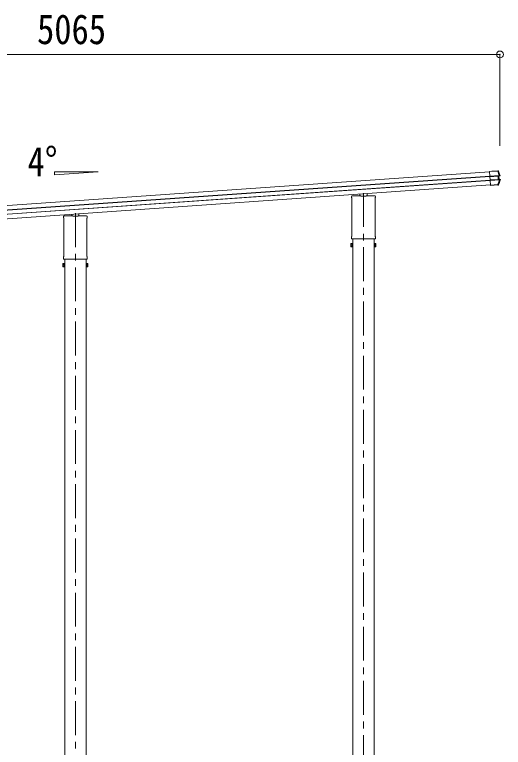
# Model space of a CAD drawing. Units: millimetres at full size, sheet at 1:40; details may follow other scales. Extents: x -11243 to 11243, y -7760 to 7760.
# Drawn here: x 3946 to 6831, y -4732 to -408 of the extents above; entities that cross this region are included whole.
import ezdxf
from ezdxf.enums import TextEntityAlignment as Align

# ---------------------------------------------------------------- set-up
doc = ezdxf.new("R2010")
doc.units = ezdxf.units.MM
doc.header["$LTSCALE"] = 40
doc.header["$PDMODE"] = 32
doc.header["$PDSIZE"] = 40
doc.linetypes.add('CHAIN1', pattern=[8, 5, -1, 1, -1])
doc.layers.add('0-3_ELV2', color=7, linetype='Continuous', lineweight=9)
doc.layers.add('0-6_OTH_LINE', color=6, linetype='Continuous', lineweight=9)
doc.styles.add('ＭＳ ゴシック', font='')
doc.styles.get('ＭＳ ゴシック').set_extended_font_data('MS Gothic')

msp = doc.modelspace()

# ---------------------------------------------------------------- linework, layer by layer
at = {"layer": '0-3_ELV2', "color": 6}
msp.add_line((6810.87, -642.29), (6810.87, -1181.56), dxfattribs=at)
at = {"layer": '0-3_ELV2', "color": 4}
for p, q in [((1850.61, -1677.48), (6748.85, -1334.96)), ((4181.18, -1335.86), (4439.19, -1335.86)), ((4181.18, -1353.91), (4439.19, -1335.86)), ((4181.18, -1335.86), (4181.18, -1353.91)), ((6748.68, -1332.57), (6763.13, -1331.56)), ((6748.7, -1332.78), (6748.68, -1332.57)), ((6748.78, -1333.99), (6748.7, -1332.78)), ((6797.5, -1330.58), (6748.78, -1333.99)), ((6764.13, -1331.48), (6764.23, -1331.24)), ((6800.09, -1328.73), (6764.23, -1331.24)), ((6806.44, -1357.03), (6797.5, -1330.58)), ((6798.65, -1329.27), (6800.09, -1328.73)), ((6800.35, -1330.35), (6809.37, -1356.93)), ((1852.42, -1703.38), (6750.66, -1360.86)), ((1852.52, -1704.77), (6750.76, -1362.26)), ((6750.67, -1360.93), (6806.44, -1357.03)), ((6806.55, -1358.61), (6750.78, -1362.51)), ((6750.86, -1363.65), (6750.78, -1362.51)), ((6750.86, -1363.65), (6799.8, -1360.23)), ((6750.89, -1364.14), (6750.86, -1363.65)), ((6752.23, -1383.34), (6750.89, -1364.14)), ((6752.23, -1383.34), (6801.18, -1379.91)), ((6752.27, -1383.82), (6752.23, -1383.34)), ((6801.21, -1380.4), (6752.27, -1383.82)), ((6752.35, -1385), (6752.27, -1383.82)), ((6752.35, -1385), (6808.29, -1381.09)), ((6808.41, -1382.84), (6752.47, -1386.75)), ((6799.16, -1411.08), (6808.41, -1382.84)), ((6799.8, -1360.23), (6799.84, -1360.72)), ((6801.18, -1379.91), (6801.21, -1380.4)), ((6811.22, -1382.53), (6801.84, -1410.96)), ((6808.09, -1358.68), (6802.38, -1360.26)), ((6808.09, -1358.68), (6802.38, -1360.26)), ((6804.36, -1360.4), (6802.83, -1360.58)), ((6803.2, -1360.06), (6804.73, -1359.88)), ((6803.76, -1380.01), (6809.81, -1380.8)), ((6804.16, -1379.63), (6805.7, -1379.6)), ((6805.7, -1379.6), (6804.36, -1360.4)), ((6806.14, -1380.06), (6804.6, -1380.09)), ((6804.73, -1359.88), (6810.49, -1358.34)), ((6812.26, -1380.81), (6806.14, -1380.06)), ((6806.44, -1357.03), (6806.55, -1358.61)), ((6808.16, -1358.66), (6808.09, -1358.68)), ((6808.29, -1381.09), (6808.41, -1382.84)), ((6810.49, -1358.34), (6808.47, -1358.58)), ((6810.14, -1380.84), (6812.26, -1380.81)), ((1854.14, -1727.99), (6752.38, -1385.48)), ((1854.24, -1729.41), (6752.48, -1386.89)), ((1856.05, -1755.29), (6754.29, -1412.77)), ((6752.47, -1386.75), (6752.35, -1385)), ((6754.39, -1414.21), (6752.47, -1386.75)), ((6754.39, -1414.21), (6799.16, -1411.08)), ((6754.46, -1415.18), (6754.39, -1414.21)), ((6799.23, -1412.05), (6754.46, -1415.18)), ((6799.23, -1412.05), (6799.16, -1411.08)), ((6801.27, -1413.25), (6800.37, -1412.04)), ((5984.17, -1476.47), (5984.17, -1466.62)), ((6026.17, -1476.47), (6026.17, -1463.69)), ((5934.92, -1485.47), (5934.92, -1480.72)), ((5936.71, -1488.94), (5936.71, -1488.94)), ((5936.92, -1489.34), (5936.92, -1716.1)), ((5939.17, -1476.47), (5989.17, -1476.47)), ((5989.67, -1478.47), (5989.67, -1476.97)), ((6020.67, -1478.47), (5989.67, -1478.47)), ((6020.67, -1476.97), (6020.67, -1478.47)), ((6021.17, -1476.47), (6071.17, -1476.47)), ((6073.42, -1716.1), (6073.42, -1489.34)), ((6073.63, -1488.94), (6073.63, -1488.94)), ((6075.42, -1480.72), (6075.42, -1485.47)), ((4234.92, -1604.35), (4234.92, -1599.6)), ((4239.17, -1595.35), (4289.17, -1595.35)), ((4284.17, -1595.35), (4284.17, -1585.5)), ((4289.67, -1597.35), (4289.67, -1595.85)), ((4320.67, -1597.35), (4289.67, -1597.35)), ((4320.67, -1595.85), (4320.67, -1597.35)), ((4321.17, -1595.35), (4371.17, -1595.35)), ((4326.17, -1595.35), (4326.17, -1582.56)), ((4375.42, -1599.6), (4375.42, -1604.35)), ((4236.71, -1607.81), (4236.71, -1607.81)), ((4236.92, -1608.22), (4236.92, -1834.97)), ((4373.42, -1834.97), (4373.42, -1608.22)), ((4373.63, -1607.81), (4373.63, -1607.81)), ((5934.92, -1727.97), (5934.92, -1719.97)), ((5936.71, -1716.5), (5936.71, -1716.5)), ((6073.63, -1716.5), (6073.63, -1716.5)), ((6075.42, -1719.97), (6075.42, -1727.97)), ((5931.17, -1758.87), (5931.93, -1757.56)), ((5931.17, -1758.87), (5931.17, -1775.87)), ((5938.17, -1757.56), (5931.93, -1757.56)), ((5938.17, -1762.46), (5931.93, -1762.46)), ((5938.17, -1772.28), (5931.93, -1772.28)), ((5936.62, -1731.37), (5936.62, -1731.37)), ((5936.92, -1731.47), (5936.9, -1731.47)), ((5936.92, -1731.47), (6073.42, -1731.47)), ((5938.17, -1777.19), (5938.17, -1757.56)), ((5938.17, -1758.17), (5940.67, -1758.17)), ((5942.67, -1731.47), (5942.67, -5268.12)), ((6067.67, -1731.47), (6067.67, -5268.12)), ((6072.17, -1758.17), (6069.67, -1758.17)), ((6072.17, -1777.19), (6072.17, -1757.56)), ((6072.17, -1757.56), (6078.41, -1757.56)), ((6072.17, -1762.46), (6078.41, -1762.46)), ((6072.17, -1772.28), (6078.41, -1772.28)), ((6073.44, -1731.47), (6073.42, -1731.47)), ((6079.17, -1758.87), (6078.41, -1757.56)), ((6079.17, -1758.87), (6079.17, -1775.87)), ((5931.17, -1775.87), (5931.93, -1777.19)), ((5938.17, -1777.19), (5931.93, -1777.19)), ((5940.67, -1776.57), (5938.17, -1776.57)), ((6067.67, -1777.87), (6069.67, -1777.87)), ((6069.67, -1776.57), (6072.17, -1776.57)), ((6072.17, -1777.19), (6078.41, -1777.19)), ((6079.17, -1775.87), (6078.41, -1777.19)), ((4234.92, -1846.85), (4234.92, -1838.85)), ((4236.62, -1850.25), (4236.62, -1850.24)), ((4236.71, -1835.38), (4236.71, -1835.38)), ((4236.92, -1850.35), (4236.9, -1850.35)), ((4236.92, -1850.35), (4373.42, -1850.35)), ((4242.67, -1850.35), (4242.67, -5268.12)), ((4367.67, -1850.35), (4367.67, -5268.12)), ((4373.44, -1850.35), (4373.42, -1850.35)), ((4373.63, -1835.38), (4373.63, -1835.38)), ((4375.42, -1838.85), (4375.42, -1846.85)), ((4231.17, -1877.75), (4231.93, -1876.43)), ((4231.17, -1877.75), (4231.17, -1894.75)), ((4231.17, -1894.75), (4231.93, -1896.06)), ((4238.17, -1876.43), (4231.93, -1876.43)), ((4238.17, -1881.34), (4231.93, -1881.34)), ((4238.17, -1891.15), (4231.93, -1891.15)), ((4238.17, -1896.06), (4231.93, -1896.06)), ((4238.17, -1896.06), (4238.17, -1876.43)), ((4238.17, -1877.05), (4240.67, -1877.05)), ((4240.67, -1895.45), (4238.17, -1895.45)), ((4367.67, -1896.75), (4369.67, -1896.75)), ((4372.17, -1877.05), (4369.67, -1877.05)), ((4369.67, -1895.45), (4372.17, -1895.45)), ((4372.17, -1896.06), (4372.17, -1876.43)), ((4372.17, -1876.43), (4378.41, -1876.43)), ((4372.17, -1881.34), (4378.41, -1881.34)), ((4372.17, -1891.15), (4378.41, -1891.15)), ((4372.17, -1896.06), (4378.41, -1896.06)), ((4379.17, -1877.75), (4378.41, -1876.43)), ((4379.17, -1894.75), (4378.41, -1896.06)), ((4379.17, -1877.75), (4379.17, -1894.75))]:
    msp.add_line(p, q, dxfattribs=at)
at = {"layer": '0-3_ELV2', "color": 5, "linetype": 'CHAIN1'}
for p, q in [((6005.17, -1460.54), (6005.17, -5318.73)), ((4305.17, -1579.42), (4305.17, -5318.73))]:
    msp.add_line(p, q, dxfattribs=at)
at = {"layer": '0-3_ELV2', "color": 4}
for points in [[(6748.7, -1332.78), (6797.42, -1329.38), (6797.5, -1330.58)], [(6750.78, -1362.51), (6750.67, -1360.93), (6748.78, -1333.99)], [(6797.42, -1329.38), (6797.69, -1329.36), (6797.94, -1329.34), (6798.17, -1329.32), (6798.36, -1329.3), (6798.51, -1329.29), (6798.61, -1329.28), (6798.65, -1329.27)], [(6800.35, -1330.35), (6800.3, -1330.31), (6800.21, -1330.28), (6800.08, -1330.27), (6799.93, -1330.26), (6799.74, -1330.26), (6799.53, -1330.27), (6799.29, -1330.29), (6799.03, -1330.31), (6798.75, -1330.35), (6798.45, -1330.4), (6798.14, -1330.45), (6797.83, -1330.51), (6797.5, -1330.58)], [(6800.09, -1328.73), (6800.52, -1328.76), (6800.93, -1328.89), (6801.29, -1329.12), (6801.59, -1329.43), (6801.79, -1329.81)], [(6801.79, -1329.81), (6801.6, -1329.88), (6800.82, -1330.17), (6800.35, -1330.35)], [(6801.18, -1379.91), (6799.84, -1360.72), (6750.89, -1364.14)], [(6802.37, -1360.27), (6802.21, -1360.37), (6802.11, -1360.56), (6802.09, -1360.79)], [(6802.38, -1360.26), (6802.38, -1360.27), (6802.38, -1360.27), (6802.38, -1360.27), (6802.38, -1360.27), (6802.38, -1360.27), (6802.38, -1360.27), (6802.38, -1360.27), (6802.38, -1360.27), (6802.37, -1360.27), (6802.37, -1360.27), (6802.37, -1360.27), (6802.37, -1360.27), (6802.37, -1360.27), (6802.37, -1360.27), (6802.37, -1360.27), (6802.37, -1360.27)], [(6803.75, -1380), (6803.58, -1379.93), (6803.45, -1379.75), (6803.4, -1379.53)], [(6803.75, -1380), (6803.75, -1380), (6803.75, -1380), (6803.75, -1380), (6803.75, -1380), (6803.75, -1380), (6803.75, -1380), (6803.76, -1380), (6803.76, -1380), (6803.76, -1380), (6803.76, -1380), (6803.76, -1380), (6803.76, -1380), (6803.76, -1380.01), (6803.76, -1380.01), (6803.76, -1380.01), (6803.76, -1380.01)], [(6806.44, -1357.03), (6806.86, -1356.97), (6807.26, -1356.92), (6807.66, -1356.89), (6808.03, -1356.87), (6808.37, -1356.87), (6808.67, -1356.88), (6808.93, -1356.91)], [(6808.09, -1358.68), (6807.95, -1358.65), (6807.77, -1358.62), (6807.56, -1358.6), (6807.33, -1358.59), (6807.08, -1358.59), (6806.82, -1358.6), (6806.55, -1358.61)], [(6808.16, -1358.66), (6808.32, -1358.6), (6808.48, -1358.51), (6808.62, -1358.39), (6808.74, -1358.25), (6808.84, -1358.08), (6808.92, -1357.9), (6808.98, -1357.71), (6809.01, -1357.51), (6809.01, -1357.3), (6808.98, -1357.1), (6808.93, -1356.91)], [(6808.29, -1381.09), (6808.56, -1381.06), (6808.82, -1381.03), (6809.07, -1381), (6809.3, -1380.96), (6809.5, -1380.91), (6809.67, -1380.86), (6809.81, -1380.8)], [(6810.87, -1382.64), (6810.63, -1382.71), (6810.33, -1382.77), (6810, -1382.82), (6809.63, -1382.85), (6809.24, -1382.86), (6808.83, -1382.86), (6808.41, -1382.84)], [(6808.93, -1356.91), (6809.15, -1356.89), (6809.29, -1356.9), (6809.37, -1356.93)], [(6809.37, -1356.93), (6809.53, -1356.91), (6810.17, -1356.83), (6811.39, -1356.68)], [(6809.81, -1380.8), (6809.89, -1380.81), (6810.08, -1380.86), (6810.27, -1380.94), (6810.44, -1381.05), (6810.59, -1381.2), (6810.72, -1381.37), (6810.83, -1381.56), (6810.9, -1381.77), (6810.94, -1381.99), (6810.95, -1382.21), (6810.93, -1382.43), (6810.87, -1382.64)], [(6809.89, -1380.81), (6810.02, -1380.83), (6810.1, -1380.83), (6810.14, -1380.84)], [(6811.39, -1356.68), (6811.44, -1356.91), (6811.45, -1357.14), (6811.42, -1357.38), (6811.34, -1357.6), (6811.23, -1357.8), (6811.09, -1357.99), (6810.91, -1358.14), (6810.71, -1358.26), (6810.49, -1358.34)], [(6811.22, -1382.53), (6811.15, -1382.58), (6811.03, -1382.61), (6810.87, -1382.64)], [(6813.34, -1382.5), (6813.17, -1382.5), (6812.5, -1382.51), (6811.22, -1382.53)], [(6812.26, -1380.81), (6812.46, -1380.85), (6812.66, -1380.92), (6812.84, -1381.03), (6813, -1381.16), (6813.14, -1381.31), (6813.25, -1381.49), (6813.33, -1381.68), (6813.38, -1381.88), (6813.4, -1382.09), (6813.39, -1382.29), (6813.34, -1382.5)], [(6798.08, -1412.28), (6754.47, -1415.33), (6754.46, -1415.18)], [(6801.27, -1413.25), (6799.5, -1413.38), (6799.08, -1412.27)], [(6799.16, -1411.08), (6799.47, -1411.11), (6799.77, -1411.14), (6800.06, -1411.16), (6800.34, -1411.17), (6800.6, -1411.18), (6800.84, -1411.18), (6801.06, -1411.17), (6801.26, -1411.15), (6801.44, -1411.12), (6801.58, -1411.09), (6801.7, -1411.06), (6801.78, -1411.01), (6801.84, -1410.96)], [(6800.37, -1412.04), (6800.34, -1412.02), (6800.26, -1412.02), (6800.12, -1412.01), (6799.94, -1412.01), (6799.73, -1412.02), (6799.49, -1412.03), (6799.23, -1412.05)], [(6802.73, -1412.18), (6802.61, -1412.43), (6802.45, -1412.65), (6802.26, -1412.84), (6802.04, -1413.01), (6801.8, -1413.13), (6801.54, -1413.21), (6801.27, -1413.25)], [(6801.84, -1410.96), (6801.98, -1411.16), (6802.56, -1411.95), (6802.73, -1412.18)], [(5936.73, -1731.43), (5936.67, -1731.41), (5936.62, -1731.37)], [(5936.9, -1731.47), (5936.74, -1731.44), (5936.73, -1731.43)], [(6069.67, -1777.87), (6069.67, -1756.87), (6067.67, -1756.87)], [(6073.61, -1731.43), (6073.45, -1731.47), (6073.44, -1731.47)], [(6073.72, -1731.37), (6073.72, -1731.37), (6073.61, -1731.43)], [(4236.73, -1850.31), (4236.68, -1850.28), (4236.62, -1850.25)], [(4236.9, -1850.35), (4236.74, -1850.31), (4236.73, -1850.31)], [(4373.61, -1850.31), (4373.45, -1850.34), (4373.44, -1850.35)], [(4373.72, -1850.24), (4373.72, -1850.25), (4373.61, -1850.31)], [(4369.67, -1896.75), (4369.67, -1875.75), (4367.67, -1875.75)]]:
    msp.add_lwpolyline(points, dxfattribs=at)
for points in [[(5940.67, -1777.87), (5940.67, -1756.87), (5942.67, -1756.87), (5942.67, -1777.87)], [(4240.67, -1896.75), (4240.67, -1875.75), (4242.67, -1875.75), (4242.67, -1896.75)]]:
    msp.add_lwpolyline(points, close=True, dxfattribs=at)
for centre, radius, start, end in [((6798.77, -1330.97), 1.7, 21.24384, 93.90244), ((6334.01, -1511.98), 502, 18.0204, 21.27757), ((6335.55, -1228.47), 502, 338.53316, 342.13183), ((6803.33, -1360.55), 0.5, 105.07473, 184.05239), ((6804.66, -1379.59), 0.5, 183.94761, 262.92527), ((6808.14, -1357.33), 1.3, 285.09292, 18.07159), ((6809.98, -1382.13), 1.3, 342.07517, 82.89229), ((6800.25, -1410.34), 1.7, 274.14537, 338.48025), ((5939.17, -1480.72), 4.25, 90, 180), ((5939.17, -1485.47), 4.25, 180, 234.62358), ((5936.42, -1489.34), 0.5, 0.0463, 54.58271), ((6071.17, -1480.72), 4.25, 0, 90), ((6073.92, -1489.34), 0.5, 125.41729, 179.9537), ((6071.17, -1485.47), 4.25, 305.37642, 0), ((4239.17, -1599.6), 4.25, 90, 180), ((4371.17, -1599.6), 4.25, 0, 90), ((4239.17, -1604.35), 4.25, 180, 234.62358), ((4236.42, -1608.22), 0.5, 0.0463, 54.58271), ((4373.92, -1608.22), 0.5, 125.41729, 179.9537), ((4371.17, -1604.35), 4.25, 305.37642, 0), ((5939.17, -1719.97), 4.25, 125.37642, 180), ((5939.17, -1727.97), 4.25, 180, 233.11111), ((5936.42, -1716.1), 0.5, 305.4181, 359.95288), ((6073.92, -1716.1), 0.5, 180.04713, 234.58188), ((6071.17, -1719.97), 4.25, 0, 54.62358), ((6071.17, -1727.97), 4.25, 306.88889, 0), ((5935.51, -1760.01), 4.34, 145.61575, 214.38425), ((5935.51, -1774.73), 4.34, 145.61575, 214.38425), ((5947.41, -1767.37), 16.24, 162.41205, 197.58795), ((6074.82, -1760.01), 4.34, 325.61575, 34.38425), ((6062.93, -1767.37), 16.24, 342.41205, 17.58795), ((6074.82, -1774.73), 4.34, 325.61575, 34.38425), ((4239.17, -1838.85), 4.25, 125.37642, 180), ((4239.17, -1846.85), 4.25, 180, 233.11111), ((4236.42, -1834.97), 0.5, 305.4181, 359.95288), ((4373.92, -1834.97), 0.5, 180.04713, 234.58188), ((4371.17, -1838.85), 4.25, 0, 54.62358), ((4371.17, -1846.85), 4.25, 306.88889, 0), ((4247.41, -1886.25), 16.24, 162.41205, 197.58795), ((4235.52, -1878.88), 4.34, 145.61575, 214.38425), ((4235.52, -1893.61), 4.34, 145.61575, 214.38425), ((4362.93, -1886.25), 16.24, 342.41205, 17.58795), ((4374.83, -1878.88), 4.34, 325.61575, 34.38425), ((4374.83, -1893.61), 4.34, 325.61575, 34.38425)]:
    msp.add_arc(centre, radius, start, end, dxfattribs=at)
for centre, major_axis, ratio, start_param, end_param in [((6763.13, -1331.55), (0.998, 0.07), 0.017595, 4.7122274, 6.2743886), ((6799.85, -1360.91), (3.49, 0.24), 0.19438, 0.7466997, 1.5707963), ((6799.88, -1361.39), (2.99, 0.21), 0.226777, 0.7278121, 1.5707963), ((6801.13, -1379.23), (2.99, 0.21), 0.226777, 4.712389, 5.5553732), ((6801.16, -1379.72), (3.49, 0.24), 0.19438, 4.712389, 5.5364856), ((6799.89, -1361.47), (2.95, 0.89), 0.009865, 0.0588492, 0.7255749), ((6799.76, -1360.99), (3.44, 0.92), 0.008567, 0.0594212, 0.7073573), ((6801.13, -1379.16), (3.04, -0.47), 0.009865, 5.5576105, 6.2243361), ((6801.06, -1379.65), (3.54, -0.43), 0.008567, 5.575828, 6.2237641), ((6804.86, -1360.36), (-0.497, -0.059), 0.99813, 4.8556519, 6.2342892), ((6806.2, -1379.56), (-0.501, -0.01), 0.99813, 0.0488961, 1.4275334), ((6798.09, -1412.34), (0.998, 0.07), 0.06113, 0.0179792, 1.5712474), ((5989.23, -1476.91), (0.481, -0.181), 0.828259, 1.9947436, 1.996569), ((5989.17, -1476.97), (0.354, 0.354), 0.999467, 5.4996506, 7.06672), ((5989.23, -1476.91), (-0.181, 0.481), 0.828259, 4.2866163, 4.2884417), ((6021.17, -1476.97), (0.354, -0.354), 0.999467, 2.358058, 3.9251274), ((6021.11, -1476.91), (0.181, 0.481), 0.828259, 1.9947436, 1.996569), ((6021.11, -1476.91), (0.481, 0.181), 0.828259, 1.1450236, 1.146849), ((4289.23, -1595.78), (0.481, -0.181), 0.828259, 1.9947436, 1.996569), ((4289.17, -1595.85), (0.354, 0.354), 0.999467, 5.4996506, 7.06672), ((4289.23, -1595.78), (-0.181, 0.481), 0.828259, 4.2866163, 4.2884417), ((4321.17, -1595.85), (0.354, -0.354), 0.999467, 2.358058, 3.9251274), ((4321.11, -1595.78), (0.181, 0.481), 0.828259, 1.9947436, 1.996569), ((4321.11, -1595.78), (0.481, 0.181), 0.828259, 1.1450236, 1.146849)]:
    msp.add_ellipse(centre, major_axis=major_axis, ratio=ratio, start_param=start_param, end_param=end_param, dxfattribs=at)
at = {"layer": '0-3_ELV2', "color": 6}
msp.add_point((6810.87, -642.29), dxfattribs=at)
at = {"layer": '0-6_OTH_LINE'}
msp.add_line((6810.87, -642.29), (1746.34, -642.29), dxfattribs=at)

# ---------------------------------------------------------------- texts
at = {"layer": '0-3_ELV2', "style": 'ＭＳ ゴシック', "width": 0.85}
for s, p in [('5065', (4078.61, -634.29)), ('4°', (4022.48, -1415.62))]:
    msp.add_text(s, height=176, dxfattribs=at).set_placement(p, align=Align.BOTTOM_LEFT)

doc.saveas('drawing.dxf')
